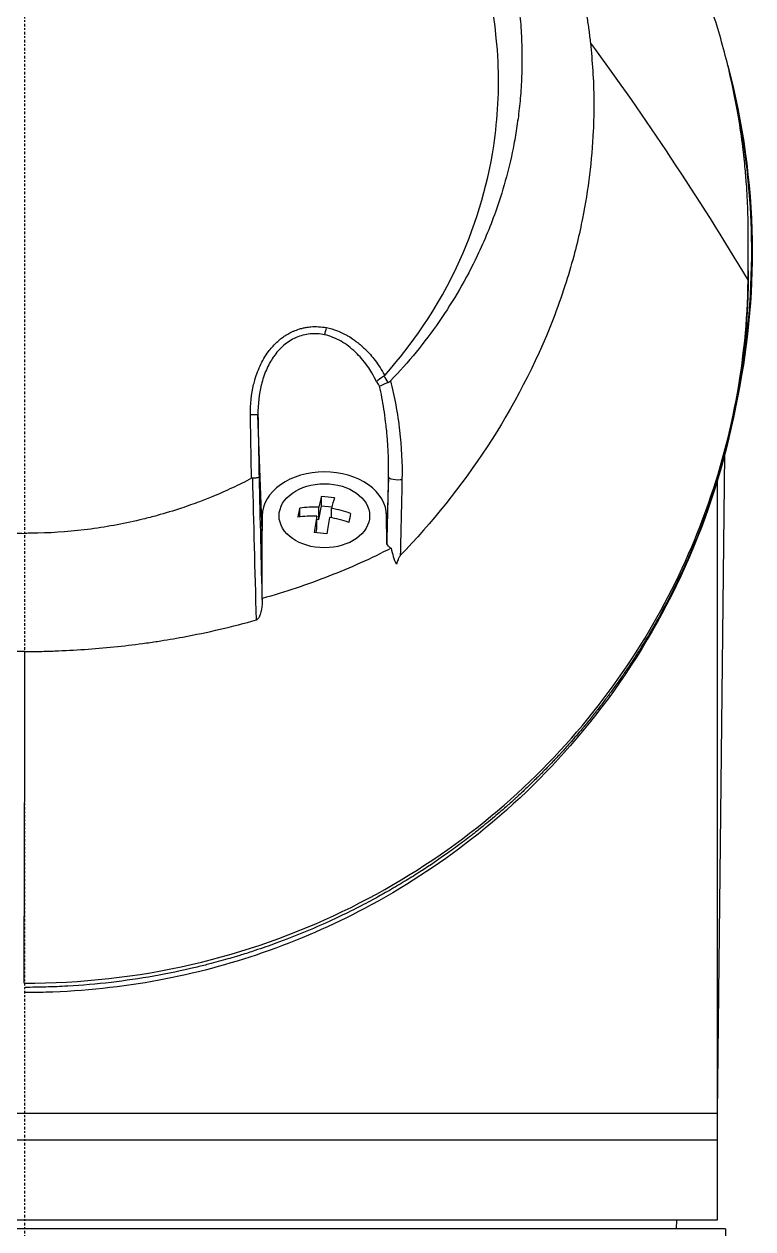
# Model space of a CAD drawing. Header units: millimetres. Extents: x 0 to 4378, y 0 to 2376.
# Drawn here: x 2214.6 to 2255.7, y 1644.2 to 1712 of the extents above; entities that cross this region are included whole.
import ezdxf

# ---------------------------------------------------------------- set-up
doc = ezdxf.new("R2010")
doc.units = ezdxf.units.MM
doc.header["$LTSCALE"] = 0.2
doc.linetypes.add('CENTER2', pattern=[1.125, 0.75, -0.125, 0.125, -0.125])
doc.layers.add('02_Center Line', color=1, linetype='CENTER2')

# ---------------------------------------------------------------- blocks, each defined once
blk = doc.blocks.new('Blk$A3R2-0W24J')
for p, q in [((32.394, 1107.929), (32.394, 1107.931)), ((33.394, 1106.544), (33.394, 1106.542)), ((33.406, 1106.525), (33.406, 1106.527)), ((40.743, 1097.674), (40.743, 1097.836)), ((40.743, 1097.627), (40.743, 1097.788)), ((39.428, 1097.442), (39.428, 1097.438)), ((39.479, 1097.356), (39.479, 1097.361)), ((40.743, 1096.851), (40.743, 1097.012)), ((40.744, 1095.839), (40.744, 1096)), ((13.377, 1081.198), (13.136, 1087.71)), ((39.006, 1048.4), (39.42, 1085.492)), ((39.421, 1085.559), (39.421, 1085.559)), ((20.489, 1084.216), (20.383, 1081.363)), ((39, 1084.006), (39, 1042.4)), ((16.561, 1081.842), (16.72, 1082.603)), ((16.72, 1082.603), (16.72, 1083.13)), ((16.72, 1082.603), (17.299, 1082.543)), ((13.377, 1082.047), (13.377, 1081.198)), ((13.378, 1077.41), (13.377, 1082.046)), ((15.485, 1081.989), (15.485, 1082.482)), ((16.455, 1081.335), (16.455, 1082.022)), ((16.561, 1081.842), (16.561, 1082.529)), ((17.278, 1081.929), (17.278, 1082.454)), ((20.391, 1080.553), (20.377, 1082.047)), ((13.378, 1077.4), (13.377, 1081.198)), ((16.405, 1081.096), (16.455, 1081.335)), ((16.455, 1081.854), (16.561, 1081.842)), ((39.006, 1048.4), (-39.006, 1048.4)), ((39, 1046.9), (-39, 1046.9)), ((39.467, 1041.9), (-39.467, 1041.9)), ((39, 1042.4), (-39, 1042.4)), ((36.713, 1041.9), (36.721, 1042.4)), ((39.467, 1041.9), (39.525, 1035.201))]:
    blk.add_line(p, q)
for centre, radius, start, end in [((0, 1096.9), 17.4, 344.52793, 344.52804), ((18.643, 1087.343), 3.55, 317.15656, 317.16206), ((-0.589, 1096.9), 25, 330.87184, 330.87239), ((0, 1096.9), 25, 328.15369, 328.15428), ((0, 1096.9), 27, 321.58681, 321.58908), ((9.557, 1078.257), 3.55, 16.06493, 16.07802), ((9.557, 1078.257), 3.55, 346.96156, 346.9757)]:
    blk.add_arc(centre, radius, start, end)
for centre, major_axis, ratio, start_param, end_param in [((39.737, 1095.029), (1, -0.019), 0.70661, 0.000005, 0.01315), ((16.893, 1092.579), (0.095, 0.491), 0.171813, 3.969206, 4.870514), ((16.592, 1087.339), (3.864, 0.902), 0.946387, 0.322326, 0.401038), ((17.687, 1087.629), (-0.955, 3.618), 0.893953, 5.025342, 5.142468), ((12.636, 1087.701), (0.5, 0.009), 0.072057, 0.018473, 1.419987), ((21.912, 1058.927), (-7.379, 286.575), 0.02823, 1.48166, 1.506597), ((16.919, 1079.316), (-4.41, 0.922), 0.699495, 4.938245, 5.185392), ((16.508, 1079.1), (-0.469, -4.481), 0.103474, 3.604702, 3.851849), ((17.079, 1080.077), (-4.19, 0.877), 0.699495, 4.772906, 4.942477), ((17.225, 1079.025), (0.469, 4.481), 0.103474, 0.463109, 0.710256), ((15.432, 1079.213), (-0.445, -4.257), 0.103474, 3.847617, 4.017188), ((16.813, 1078.809), (4.41, -0.922), 0.699495, 1.796653, 2.0438), ((16.508, 1079.1), (-0.469, -4.481), 0.103474, 4.012956, 4.260103), ((17.225, 1079.025), (0.469, 4.481), 0.103474, 0.871363, 1.11851), ((16.813, 1078.809), (4.41, -0.922), 0.699495, 1.388399, 1.635545), ((16.919, 1079.316), (-4.41, 0.922), 0.699495, 4.529991, 4.777138), ((18.301, 1078.913), (0.445, 4.257), 0.103474, 0.706024, 0.875595), ((16.654, 1078.048), (4.19, -0.877), 0.699495, 1.631313, 1.800885), ((12.891, 1077.414), (0.487, -0.01), 0.816202, 6.243385, 6.300065)]:
    blk.add_ellipse(centre, major_axis=major_axis, ratio=ratio, start_param=start_param, end_param=end_param)
blk.add_ellipse((16.875, 1082.047), major_axis=(2.55, 0), ratio=0.707107)
for points, knots in [([(3.08, 1137.088), (3.518, 1137.038), (3.954, 1136.978), (4.387, 1136.91), (4.869, 1136.833), (5.347, 1136.745), (5.823, 1136.647), (6.3, 1136.548), (6.775, 1136.438), (7.245, 1136.319), (7.717, 1136.2), (8.186, 1136.07), (8.652, 1135.931), (9.583, 1135.652), (10.502, 1135.334), (11.407, 1134.976), (12.157, 1134.679), (12.899, 1134.355), (13.63, 1134.004), (13.777, 1133.933), (13.922, 1133.862), (14.067, 1133.79), (14.94, 1133.355), (15.789, 1132.885), (16.614, 1132.381), (17.444, 1131.875), (18.249, 1131.334), (19.028, 1130.76), (19.808, 1130.185), (20.563, 1129.576), (21.29, 1128.934), (21.727, 1128.549), (22.153, 1128.152), (22.57, 1127.742), (22.846, 1127.471), (23.116, 1127.196), (23.381, 1126.917), (24.05, 1126.21), (24.684, 1125.477), (25.282, 1124.719), (25.883, 1123.957), (26.448, 1123.169), (26.976, 1122.356), (27.504, 1121.543), (27.995, 1120.706), (28.448, 1119.843), (28.599, 1119.556), (28.745, 1119.266), (28.888, 1118.973), (29.605, 1117.498), (30.197, 1115.986), (30.669, 1114.441), (30.956, 1113.502), (31.198, 1112.551), (31.394, 1111.588), (31.444, 1111.347), (31.49, 1111.105), (31.534, 1110.862), (31.545, 1110.802), (31.555, 1110.741), (31.566, 1110.68), (31.577, 1110.62), (31.587, 1110.559), (31.597, 1110.498), (31.618, 1110.377), (31.638, 1110.255), (31.657, 1110.133), (31.676, 1110.011), (31.695, 1109.889), (31.713, 1109.767), (31.731, 1109.645), (31.748, 1109.523), (31.765, 1109.4), (31.781, 1109.278), (31.797, 1109.155), (31.813, 1109.032), (31.828, 1108.909), (31.842, 1108.786), (31.855, 1108.662)], [0, 0, 0, 0, 0.0296065, 0.0296065, 0.0296065, 0.0625552, 0.0625552, 0.0625552, 0.0956223, 0.0956223, 0.0956223, 0.1287583, 0.1287583, 0.1287583, 0.1950345, 0.1950345, 0.1950345, 0.25, 0.25, 0.25, 0.2609996, 0.2609996, 0.2609996, 0.3271356, 0.3271356, 0.3271356, 0.3936018, 0.3936018, 0.3936018, 0.4600955, 0.4600955, 0.4600955, 0.5, 0.5, 0.5, 0.5264171, 0.5264171, 0.5264171, 0.593228, 0.593228, 0.593228, 0.6604161, 0.6604161, 0.6604161, 0.7276097, 0.7276097, 0.7276097, 0.75, 0.75, 0.75, 0.8628411, 0.8628411, 0.8628411, 0.9313886, 0.9313886, 0.9313886, 0.9485533, 0.9485533, 0.9485533, 0.9528443, 0.9528443, 0.9528443, 0.957135, 0.957135, 0.957135, 0.9657149, 0.9657149, 0.9657149, 0.9742923, 0.9742923, 0.9742923, 0.9828662, 0.9828662, 0.9828662, 0.9914358, 0.9914358, 0.9914358, 0.999992, 0.999992, 0.999992, 0.999992]), ([(40.743, 1097.788), (40.743, 1097.834), (40.743, 1097.88), (40.743, 1097.973), (40.743, 1098.017), (40.742, 1098.155), (40.742, 1098.247), (40.739, 1098.522), (40.735, 1098.704), (40.728, 1099.01), (40.724, 1099.132), (40.703, 1099.742), (40.678, 1100.23), (40.62, 1101.044), (40.593, 1101.369), (40.52, 1102.127), (40.472, 1102.56), (40.342, 1103.569), (40.255, 1104.145), (40.022, 1105.486), (39.867, 1106.25), (39.45, 1108.027), (39.171, 1109.038), (38.668, 1110.615), (38.472, 1111.187), (38.021, 1112.407), (37.763, 1113.053), (37.338, 1114.039), (37.186, 1114.381), (36.667, 1115.5), (36.278, 1116.272), (35.385, 1117.911), (34.873, 1118.774), (33.693, 1120.599), (33.014, 1121.557), (31.895, 1122.994), (31.491, 1123.489), (30.285, 1124.895), (29.444, 1125.791), (27.712, 1127.472), (26.828, 1128.26), (25.078, 1129.683), (24.224, 1130.323), (22.554, 1131.476), (21.746, 1131.992), (19.446, 1133.349), (17.898, 1134.139), (15.444, 1135.193), (14.601, 1135.523), (13.738, 1135.827)], [-7.729592, -7.729592, -7.729592, -7.729592, -7.71044, -7.71044, -7.69072, -7.69072, -7.65201, -7.65201, -7.574312, -7.574312, -7.522506, -7.522506, -7.315221, -7.315221, -7.177151, -7.177151, -6.993063, -6.993063, -6.7477, -6.7477, -6.420577, -6.420577, -5.984557, -5.984557, -5.735856, -5.735856, -5.451942, -5.451942, -5.300422, -5.300422, -4.9539, -4.9539, -4.557704, -4.557704, -4.105179, -4.105179, -3.863816, -3.863816, -3.40942, -3.40942, -2.98401, -2.98401, -2.611687, -2.611687, -2.28576, -2.28576, -1.715015, -1.715015, -1.425788, -1.425788, -1.425788, -1.425788]), ([(3.081, 1134.311), (4.139, 1134.198), (5.186, 1134.028), (7.258, 1133.574), (8.279, 1133.29), (9.946, 1132.729), (10.606, 1132.479), (11.625, 1132.051), (11.992, 1131.887), (15.265, 1130.348), (17.909, 1128.507), (20.305, 1126.136), (20.447, 1125.992), (20.885, 1125.539), (21.189, 1125.21), (21.765, 1124.554), (22.044, 1124.22), (22.578, 1123.548), (22.839, 1123.203), (23.346, 1122.499), (23.591, 1122.141), (24.305, 1121.038), (24.746, 1120.277), (25.545, 1118.722), (25.905, 1117.928), (26.376, 1116.73), (26.52, 1116.337), (27.215, 1114.282), (27.608, 1112.573), (27.87, 1110.399), (27.911, 1109.969), (27.971, 1109.105), (27.991, 1108.67), (28.006, 1107.802), (28.002, 1107.37), (27.975, 1106.526), (27.951, 1106.111), (27.902, 1105.503), (27.884, 1105.307), (27.824, 1104.734), (27.775, 1104.352), (27.668, 1103.634), (27.611, 1103.296), (27.311, 1101.731), (26.985, 1100.514), (26.254, 1098.423), (25.892, 1097.545), (24.871, 1095.402), (24.152, 1094.161), (22.926, 1092.392), (22.494, 1091.819), (21.583, 1090.707), (21.103, 1090.166), (20.601, 1089.647)], [0.000005, 0.000005, 0.000005, 0.000005, 0.319511, 0.319511, 0.639479, 0.639479, 0.852403, 0.852403, 0.973891, 0.973891, 1.947625, 1.947625, 2.010365, 2.010365, 2.139691, 2.139691, 2.265575, 2.265575, 2.393345, 2.393345, 2.521559, 2.521559, 2.781941, 2.781941, 3.041001, 3.041001, 3.166048, 3.166048, 3.692233, 3.692233, 3.821507, 3.821507, 3.951206, 3.951206, 4.07808, 4.07808, 4.201324, 4.201324, 4.258471, 4.258471, 4.368502, 4.368502, 4.468635, 4.468635, 4.831764, 4.831764, 5.102761, 5.102761, 5.508805, 5.508805, 5.711646, 5.711646, 5.914059, 5.914059, 5.914059, 5.914059]), ([(0.023, 1131.903), (-1.115, 1131.903), (-2.262, 1131.816), (-4.52, 1131.515), (-5.674, 1131.289), (-8.113, 1130.653), (-9.391, 1130.222), (-13.438, 1128.525), (-16.02, 1126.905), (-20.755, 1122.676), (-22.778, 1120.016), (-25.5, 1114.41), (-26.454, 1111.239), (-26.692, 1106.046), (-26.612, 1104.457), (-26.017, 1100.517), (-25.31, 1098.209), (-22.906, 1093.136), (-21.296, 1091.139), (-20.233, 1089.948)], [-3.557548, -3.557548, -3.557548, -3.557548, -3.349945, -3.349945, -3.131371, -3.131371, -2.88131, -2.88131, -2.314192, -2.314192, -1.681115, -1.681115, -1.111984, -1.111984, -0.864569, -0.864569, -0.492008, -0.492008, -0.000015, -0.000015, -0.000015, -0.000015]), ([(20.273, 1089.951), (21.335, 1091.142), (22.942, 1093.137), (25.344, 1098.204), (26.051, 1100.51), (26.647, 1104.446), (26.727, 1106.033), (26.492, 1111.224), (25.541, 1114.395), (22.82, 1120.005), (20.799, 1122.666), (16.066, 1126.896), (13.485, 1128.518), (9.438, 1130.217), (8.16, 1130.649), (5.722, 1131.286), (4.568, 1131.513), (2.309, 1131.815), (1.161, 1131.903), (0.023, 1131.903)], [-5.847616, -5.847616, -5.847616, -5.847616, -5.038817, -5.038817, -4.426364, -4.426364, -4.019655, -4.019655, -3.083823, -3.083823, -2.043533, -2.043533, -1.111663, -1.111663, -0.700523, -0.700523, -0.341482, -0.341482, 0, 0, 0, 0]), ([(31.855, 1108.662), (31.961, 1107.633), (32.04, 1106.612), (32.05, 1105.263), (32.05, 1105.108), (32.046, 1104.539), (32.035, 1104.125), (31.94, 1102.06), (31.737, 1100.417), (31.368, 1098.566), (31.322, 1098.35), (31.165, 1097.639), (31.046, 1097.149), (30.764, 1096.101), (30.601, 1095.549), (30.219, 1094.367), (29.997, 1093.743), (27.784, 1088.025), (24.695, 1083.496), (21.15, 1079.808)], [0.000234, 0.000234, 0.000234, 0.000234, 0.319634, 0.319634, 0.361124, 0.361124, 0.471797, 0.471797, 0.914416, 0.914416, 0.9732, 0.9732, 1.107816, 1.107816, 1.261595, 1.261595, 1.436675, 1.436675, 2.883412, 2.883412, 2.883412, 2.883412]), ([(39.594, 1107.403), (40.448, 1104.185), (40.908, 1100.845), (41.007, 1094.427), (40.701, 1091.286), (40.039, 1088.234)], [4.325865, 4.325865, 4.325865, 4.325865, 5.319807, 5.319807, 6.251554, 6.251554, 6.251554, 6.251554]), ([(40.197, 1089.122), (40.744, 1091.945), (40.989, 1094.814), (40.932, 1097.711), (40.887, 1100.001), (40.651, 1102.269), (40.226, 1104.515), (40.119, 1105.078), (40.001, 1105.639), (39.87, 1106.197)], [-0.5768207, -0.5768207, -0.5768207, -0.5768207, -0.4959406, -0.4959406, -0.4959406, -0.4320026, -0.4320026, -0.4320026, -0.4159732, -0.4159732, -0.4159732, -0.4159732]), ([(40.743, 1097.354), (40.743, 1097.41), (40.743, 1097.465), (40.743, 1097.521), (40.743, 1097.596), (40.743, 1097.67), (40.743, 1097.745), (40.743, 1097.759), (40.743, 1097.774), (40.743, 1097.788)], [0, 0, 0, 0, 0.3844855, 0.3844855, 0.3844855, 0.8996816, 0.8996816, 0.8996816, 1, 1, 1, 1]), ([(40.739, 1095.285), (40.744, 1095.642), (40.744, 1096.062), (40.743, 1096.718), (40.743, 1096.917), (40.743, 1097.354)], [-0.3053506, -0.3053506, -0.3053506, -0.3053506, -0.1855765, -0.1855765, 0, 0, 0, 0]), ([(40.743, 1096.417), (40.743, 1096.529), (40.743, 1096.64), (40.743, 1096.785), (40.743, 1096.818), (40.743, 1096.851)], [0.4053589, 0.4053589, 0.4053589, 0.4053589, 0.6621397, 0.6621397, 0.7379238, 0.7379238, 0.7379238, 0.7379238]), ([(40.744, 1095.839), (40.744, 1095.711), (40.743, 1095.582), (40.742, 1095.454), (40.742, 1095.31), (40.74, 1095.165), (40.737, 1095.02)], [0.0576016, 0.0576016, 0.0576016, 0.0576016, 0.5016036, 0.5016036, 0.5016036, 1, 1, 1, 1]), ([(-0.035, 1055.73), (3.173, 1055.733), (6.339, 1056.083), (12.422, 1057.487), (15.259, 1058.504), (20.512, 1061.025), (22.92, 1062.531), (27.193, 1065.812), (29.103, 1067.613), (34.143, 1073.356), (36.583, 1077.579), (39.837, 1086.269), (40.669, 1090.77), (40.739, 1095.285)], [0, 0, 0, 0, 0.125, 0.125, 0.25, 0.25, 0.375, 0.375, 0.5, 0.5, 0.75, 0.75, 1, 1, 1, 1]), ([(40.737, 1095.02), (40.726, 1094.44), (40.703, 1093.86), (40.667, 1093.281), (40.595, 1092.123), (40.473, 1090.966), (40.3, 1089.813), (40.126, 1088.66), (39.902, 1087.511), (39.625, 1086.367), (39.349, 1085.225), (39.021, 1084.088), (38.639, 1082.959), (38.522, 1082.611), (38.399, 1082.264), (38.271, 1081.918), (37.985, 1081.142), (37.673, 1080.371), (37.335, 1079.605), (36.846, 1078.499), (36.303, 1077.405), (35.702, 1076.324), (35.572, 1076.089), (35.439, 1075.856), (35.303, 1075.623), (35.282, 1075.588), (35.262, 1075.552), (35.241, 1075.517), (35.084, 1075.249), (34.923, 1074.982), (34.759, 1074.717), (34.631, 1074.509), (34.5, 1074.303), (34.368, 1074.097), (34.206, 1073.844), (34.04, 1073.593), (33.87, 1073.342), (33.827, 1073.277), (33.775, 1073.201), (33.73, 1073.136), (33.689, 1073.075), (33.654, 1073.025), (33.637, 1073.001), (33.602, 1072.95), (33.549, 1072.873), (33.476, 1072.77), (33.403, 1072.666), (33.31, 1072.535), (33.197, 1072.378), (33.192, 1072.371), (33.187, 1072.364), (33.182, 1072.357), (33.129, 1072.285), (33.072, 1072.207), (33.011, 1072.124), (32.944, 1072.032), (32.86, 1071.918), (32.808, 1071.849), (32.741, 1071.759), (32.675, 1071.671), (32.61, 1071.587), (32.475, 1071.408), (32.347, 1071.242), (32.225, 1071.086), (32.18, 1071.029), (32.136, 1070.973), (32.093, 1070.918), (32.065, 1070.882), (32.048, 1070.862), (32.018, 1070.824), (32.003, 1070.804), (31.983, 1070.78), (31.956, 1070.745), (31.797, 1070.547), (31.647, 1070.362), (31.506, 1070.191), (31.472, 1070.15), (31.438, 1070.11), (31.405, 1070.07), (31.165, 1069.781), (30.952, 1069.534), (30.772, 1069.329), (30.567, 1069.095), (30.403, 1068.914), (30.286, 1068.786), (30.227, 1068.721), (30.179, 1068.67), (30.144, 1068.631), (30.138, 1068.625), (30.125, 1068.611), (30.108, 1068.592), (30.064, 1068.545), (29.993, 1068.469), (29.944, 1068.416), (29.875, 1068.342), (29.808, 1068.272), (29.744, 1068.205), (29.628, 1068.082), (29.52, 1067.97), (29.422, 1067.87), (29.305, 1067.749), (29.202, 1067.644), (29.113, 1067.555), (29.072, 1067.513), (29.034, 1067.475), (28.999, 1067.44), (28.982, 1067.423), (28.974, 1067.415), (28.967, 1067.408), (28.959, 1067.401), (28.952, 1067.394), (28.935, 1067.377), (28.889, 1067.331), (28.815, 1067.258), (28.714, 1067.158), (28.668, 1067.113), (28.617, 1067.063), (28.559, 1067.007), (28.375, 1066.828), (28.19, 1066.653), (28.062, 1066.533), (27.934, 1066.413), (27.841, 1066.327), (27.784, 1066.274), (27.77, 1066.261), (27.702, 1066.199), (27.659, 1066.16), (27.616, 1066.12), (27.574, 1066.082), (27.532, 1066.044), (27.448, 1065.967), (27.365, 1065.893), (27.284, 1065.821), (27.266, 1065.804), (27.247, 1065.788), (27.228, 1065.771), (27.086, 1065.645), (26.95, 1065.526), (26.819, 1065.412), (26.69, 1065.301), (26.567, 1065.197), (26.45, 1065.097), (26.144, 1064.839), (25.874, 1064.62), (25.646, 1064.438), (25.556, 1064.366), (25.472, 1064.299), (25.394, 1064.238), (25.351, 1064.204), (25.309, 1064.171), (25.27, 1064.141), (25.231, 1064.11), (25.221, 1064.102), (25.155, 1064.051), (25.023, 1063.949), (24.891, 1063.848), (24.757, 1063.747), (24.49, 1063.546), (24.22, 1063.347), (23.946, 1063.15), (23.397, 1062.757), (22.833, 1062.373), (22.254, 1062.001), (22.234, 1061.987), (22.213, 1061.974), (22.192, 1061.961), (21.923, 1061.788), (21.65, 1061.618), (21.375, 1061.451), (21.227, 1061.361), (21.077, 1061.271), (20.927, 1061.183), (20.852, 1061.138), (20.754, 1061.081), (20.718, 1061.06), (20.682, 1061.039), (20.645, 1061.017), (20.607, 1060.995), (20.517, 1060.944), (20.422, 1060.889), (20.32, 1060.831), (20.073, 1060.691), (19.788, 1060.533), (19.463, 1060.359), (19.135, 1060.183), (18.766, 1059.991), (18.354, 1059.786), (17.614, 1059.418), (16.734, 1059.007), (15.695, 1058.58), (15.214, 1058.383), (14.7, 1058.182), (14.15, 1057.981), (13.772, 1057.844), (13.377, 1057.706), (12.964, 1057.57), (12.71, 1057.486), (12.45, 1057.403), (12.183, 1057.321), (12.098, 1057.294), (12.01, 1057.268), (11.924, 1057.242), (11.742, 1057.187), (11.569, 1057.137), (11.447, 1057.101), (11.085, 1056.997), (10.721, 1056.898), (10.355, 1056.803), (10.113, 1056.741), (9.87, 1056.681), (9.626, 1056.622), (8.85, 1056.437), (8.062, 1056.273), (7.267, 1056.132), (6.472, 1055.991), (5.669, 1055.873), (4.86, 1055.778), (4.052, 1055.684), (3.237, 1055.613), (2.421, 1055.566), (2.012, 1055.543), (1.604, 1055.526), (1.194, 1055.515), (0.797, 1055.504), (0.399, 1055.499), (0, 1055.499)], [0, 0, 0, 0, 0.032845, 0.032845, 0.032845, 0.098514, 0.098514, 0.098514, 0.164155, 0.164155, 0.164155, 0.229765, 0.229765, 0.229765, 0.25, 0.25, 0.25, 0.295338, 0.295338, 0.295338, 0.360817, 0.360817, 0.360817, 0.375, 0.375, 0.375, 0.377162, 0.377162, 0.377162, 0.393509, 0.393509, 0.393509, 0.40625, 0.40625, 0.40625, 0.421875, 0.421875, 0.421875, 0.42593, 0.42593, 0.42593, 0.429688, 0.429688, 0.429688, 0.4375, 0.4375, 0.4375, 0.445313, 0.445313, 0.445313, 0.445664, 0.445664, 0.445664, 0.449219, 0.449219, 0.449219, 0.453125, 0.453125, 0.453125, 0.458169, 0.458169, 0.458169, 0.46875, 0.46875, 0.46875, 0.472656, 0.472656, 0.472656, 0.475217, 0.475217, 0.475217, 0.476563, 0.476563, 0.476563, 0.484375, 0.484375, 0.484375, 0.486257, 0.486257, 0.486257, 0.5, 0.5, 0.5, 0.515625, 0.515625, 0.515625, 0.523438, 0.523438, 0.523438, 0.52457, 0.52457, 0.52457, 0.527344, 0.527344, 0.527344, 0.53125, 0.53125, 0.53125, 0.538372, 0.538372, 0.538372, 0.546875, 0.546875, 0.546875, 0.550781, 0.550781, 0.550781, 0.552734, 0.552734, 0.552734, 0.554688, 0.554688, 0.554688, 0.560068, 0.560068, 0.560068, 0.5625, 0.5625, 0.5625, 0.570313, 0.570313, 0.570313, 0.578125, 0.578125, 0.578125, 0.580078, 0.580078, 0.580078, 0.582031, 0.582031, 0.582031, 0.585938, 0.585938, 0.585938, 0.586848, 0.586848, 0.586848, 0.59375, 0.59375, 0.59375, 0.600497, 0.600497, 0.600497, 0.618038, 0.618038, 0.618038, 0.625, 0.625, 0.625, 0.628906, 0.628906, 0.628906, 0.632813, 0.632813, 0.632813, 0.640625, 0.640625, 0.640625, 0.65625, 0.65625, 0.65625, 0.6875, 0.6875, 0.6875, 0.688623, 0.688623, 0.688623, 0.703125, 0.703125, 0.703125, 0.710938, 0.710938, 0.710938, 0.714844, 0.714844, 0.714844, 0.71875, 0.71875, 0.71875, 0.727865, 0.727865, 0.727865, 0.75, 0.75, 0.75, 0.772382, 0.772382, 0.772382, 0.8125, 0.8125, 0.8125, 0.831023, 0.831023, 0.831023, 0.84375, 0.84375, 0.84375, 0.851563, 0.851563, 0.851563, 0.854072, 0.854072, 0.854072, 0.859375, 0.859375, 0.859375, 0.875, 0.875, 0.875, 0.885308, 0.885308, 0.885308, 0.918094, 0.918094, 0.918094, 0.950853, 0.950853, 0.950853, 0.983613, 0.983613, 0.983613, 1, 1, 1, 1.015883, 1.015883, 1.015883, 1.015883]), ([(40.737, 1095.01), (40.624, 1088.919), (39.129, 1082.736), (34.777, 1074.405), (33.076, 1071.857), (29.325, 1067.451), (27.342, 1065.537), (23.295, 1062.388), (21.298, 1061.081), (17.335, 1058.984), (15.403, 1058.136), (11.52, 1056.796), (9.567, 1056.274), (5.487, 1055.511), (3.334, 1055.28), (1.184, 1055.222), (0.789, 1055.211), (0.394, 1055.206), (0, 1055.207)], [0, 0, 0, 0, 2.55151, 2.55151, 3.723768, 3.723768, 4.711279, 4.711279, 5.514887, 5.514887, 6.188047, 6.188047, 6.807182, 6.807182, 7.452631, 7.452631, 7.452631, 7.571095, 7.571095, 7.571095, 7.571095]), ([(12.711, 1087.737), (12.701, 1088.311), (12.766, 1088.911), (12.892, 1089.434), (12.905, 1089.489), (12.919, 1089.543), (12.933, 1089.596), (13.016, 1089.903), (13.121, 1090.197), (13.252, 1090.481), (13.317, 1090.623), (13.389, 1090.763), (13.47, 1090.902), (13.551, 1091.04), (13.633, 1091.164), (13.725, 1091.289), (13.788, 1091.375), (13.856, 1091.46), (13.934, 1091.548), (14.072, 1091.706), (14.2, 1091.832), (14.365, 1091.967), (14.426, 1092.017), (14.493, 1092.068), (14.568, 1092.12), (14.627, 1092.161), (14.686, 1092.201), (14.747, 1092.237), (14.83, 1092.288), (14.915, 1092.335), (15.002, 1092.378), (15.057, 1092.405), (15.108, 1092.428), (15.159, 1092.449), (15.249, 1092.488), (15.342, 1092.524), (15.473, 1092.564), (15.514, 1092.576), (15.556, 1092.588), (15.598, 1092.599), (15.66, 1092.615), (15.723, 1092.629), (15.786, 1092.642), (15.879, 1092.66), (15.946, 1092.67), (16.059, 1092.682), (16.074, 1092.684), (16.091, 1092.685), (16.109, 1092.687), (16.398, 1092.712), (16.693, 1092.697), (16.991, 1092.64)], [0, 0, 0, 0, 0.25, 0.25, 0.25, 0.275957, 0.275957, 0.275957, 0.425518, 0.425518, 0.425518, 0.5, 0.5, 0.5, 0.573987, 0.573987, 0.573987, 0.625, 0.625, 0.625, 0.716202, 0.716202, 0.716202, 0.75, 0.75, 0.75, 0.776323, 0.776323, 0.776323, 0.8125, 0.8125, 0.8125, 0.835296, 0.835296, 0.835296, 0.875, 0.875, 0.875, 0.887583, 0.887583, 0.887583, 0.90625, 0.90625, 0.90625, 0.933682, 0.933682, 0.933682, 0.9375, 0.9375, 0.9375, 1, 1, 1, 1]), ([(16.891, 1092.235), (16.62, 1092.294), (16.343, 1092.311), (16.072, 1092.285), (15.935, 1092.272), (15.798, 1092.247), (15.667, 1092.213), (15.531, 1092.177), (15.402, 1092.132), (15.28, 1092.078), (15.271, 1092.074), (15.261, 1092.07), (15.251, 1092.065), (15.137, 1092.014), (15.026, 1091.954), (14.917, 1091.885), (14.802, 1091.812), (14.69, 1091.729), (14.582, 1091.637), (14.579, 1091.635), (14.576, 1091.632), (14.573, 1091.629), (14.467, 1091.538), (14.365, 1091.437), (14.267, 1091.327), (14.183, 1091.232), (14.09, 1091.112), (14.022, 1091.014), (14.011, 1090.999), (14.001, 1090.984), (13.992, 1090.97), (13.852, 1090.764), (13.723, 1090.531), (13.609, 1090.27), (13.552, 1090.14), (13.499, 1090.003), (13.451, 1089.859), (13.407, 1089.728), (13.359, 1089.563), (13.328, 1089.442), (13.325, 1089.43), (13.322, 1089.419), (13.32, 1089.408), (13.199, 1088.918), (13.124, 1088.349), (13.136, 1087.71)], [0, 0, 0, 0, 0.120423, 0.120423, 0.120423, 0.181565, 0.181565, 0.181565, 0.244909, 0.244909, 0.244909, 0.25, 0.25, 0.25, 0.309866, 0.309866, 0.309866, 0.373192, 0.373192, 0.373192, 0.375, 0.375, 0.375, 0.4375, 0.4375, 0.4375, 0.491586, 0.491586, 0.491586, 0.5, 0.5, 0.5, 0.625, 0.625, 0.625, 0.6875, 0.6875, 0.6875, 0.744354, 0.744354, 0.744354, 0.75, 0.75, 0.75, 1, 1, 1, 1]), ([(19.816, 1089.597), (19.73, 1089.775), (19.641, 1089.937), (19.552, 1090.086), (19.467, 1090.229), (19.4, 1090.333), (19.3, 1090.474), (19.297, 1090.479), (19.293, 1090.484), (19.289, 1090.489), (19.184, 1090.638), (19.074, 1090.777), (18.962, 1090.906), (18.852, 1091.032), (18.762, 1091.128), (18.628, 1091.256), (18.625, 1091.258), (18.622, 1091.261), (18.619, 1091.264), (18.494, 1091.383), (18.365, 1091.491), (18.237, 1091.589), (18.098, 1091.694), (17.957, 1091.787), (17.816, 1091.869), (17.509, 1092.046), (17.194, 1092.168), (16.891, 1092.235)], [0, 0, 0, 0, 0.125, 0.125, 0.125, 0.245689, 0.245689, 0.245689, 0.25, 0.25, 0.25, 0.375, 0.375, 0.375, 0.497293, 0.497293, 0.497293, 0.5, 0.5, 0.5, 0.612632, 0.612632, 0.612632, 0.73467, 0.73467, 0.73467, 1, 1, 1, 1]), ([(16.991, 1092.64), (17.196, 1092.601), (17.402, 1092.541), (17.609, 1092.461), (17.747, 1092.408), (17.907, 1092.335), (18.045, 1092.262), (18.112, 1092.226), (18.174, 1092.19), (18.228, 1092.159), (18.327, 1092.1), (18.425, 1092.036), (18.523, 1091.968), (18.586, 1091.924), (18.649, 1091.877), (18.712, 1091.829), (18.791, 1091.767), (18.87, 1091.702), (18.948, 1091.634), (18.954, 1091.629), (18.961, 1091.623), (18.967, 1091.617), (19.042, 1091.551), (19.133, 1091.465), (19.18, 1091.419), (19.374, 1091.229), (19.558, 1091.02), (19.733, 1090.79), (19.926, 1090.536), (20.108, 1090.255), (20.273, 1089.951)], [0, 0, 0, 0, 0.125, 0.125, 0.125, 0.2090035, 0.2090035, 0.2090035, 0.25, 0.25, 0.25, 0.3256794, 0.3256794, 0.3256794, 0.375, 0.375, 0.375, 0.4375, 0.4375, 0.4375, 0.442409, 0.442409, 0.442409, 0.5, 0.5, 0.5, 0.7377626, 0.7377626, 0.7377626, 0.9999993, 0.9999993, 0.9999993, 0.9999993]), ([(19.987, 1089.353), (20.062, 1089.383), (20.267, 1089.467), (20.441, 1089.543), (20.451, 1089.547), (20.46, 1089.551), (20.47, 1089.556)], [0, 0, 0, 0, 0.9461679, 0.9461679, 0.9461679, 0.9999981, 0.9999981, 0.9999981, 0.9999981]), ([(20.489, 1084.217), (20.49, 1084.262), (20.491, 1084.308), (20.492, 1084.355), (20.493, 1084.411), (20.494, 1084.469), (20.494, 1084.527), (20.495, 1084.639), (20.495, 1084.754), (20.494, 1084.873), (20.493, 1085.036), (20.489, 1085.206), (20.483, 1085.379), (20.481, 1085.44), (20.479, 1085.501), (20.476, 1085.562), (20.469, 1085.717), (20.461, 1085.876), (20.45, 1086.039), (20.443, 1086.153), (20.434, 1086.269), (20.424, 1086.388), (20.415, 1086.506), (20.401, 1086.656), (20.392, 1086.749), (20.386, 1086.807), (20.38, 1086.866), (20.374, 1086.927), (20.36, 1087.063), (20.344, 1087.206), (20.325, 1087.356), (20.298, 1087.574), (20.261, 1087.836), (20.227, 1088.054), (20.16, 1088.491), (20.079, 1088.924), (19.987, 1089.353)], [0, 0, 0, 0, 0.0329302, 0.0329302, 0.0329302, 0.0722622, 0.0722622, 0.0722622, 0.1471362, 0.1471362, 0.1471362, 0.25, 0.25, 0.25, 0.2856215, 0.2856215, 0.2856215, 0.375, 0.375, 0.375, 0.4375, 0.4375, 0.4375, 0.5, 0.5, 0.5, 0.5387047, 0.5387047, 0.5387047, 0.625, 0.625, 0.625, 0.75, 0.75, 0.75, 1, 1, 1, 1]), ([(20.273, 1089.951), (20.266, 1089.944), (20.259, 1089.937), (20.244, 1089.925), (20.237, 1089.919), (20.228, 1089.914)], [0.000001326, 0.000001326, 0.000001326, 0.000001326, 0.003011242, 0.003011242, 0.005941777, 0.005941777, 0.005941777, 0.005941777]), ([(20.47, 1089.556), (20.495, 1089.566), (20.519, 1089.58), (20.563, 1089.611), (20.583, 1089.628), (20.601, 1089.647)], [-0.01640349, -0.01640349, -0.01640349, -0.01640349, -0.00821386, -0.00821386, -0.00002089, -0.00002089, -0.00002089, -0.00002089]), ([(20.601, 1089.647), (20.71, 1089.217), (20.809, 1088.77), (20.981, 1087.836), (21.06, 1087.299), (21.219, 1085.923), (21.268, 1085.007), (21.245, 1084.075)], [0.0000177, 0.0000177, 0.0000177, 0.0000177, 0.25, 0.25, 0.5, 0.5, 1, 1, 1, 1]), ([(-12.73, 1084.153), (-12.016, 1083.774), (-11.284, 1083.432), (-10.282, 1083.021), (-10.027, 1082.921), (-9.44, 1082.701), (-9.1, 1082.581), (-8.297, 1082.316), (-7.835, 1082.176), (-7.106, 1081.976), (-6.835, 1081.906), (-5.606, 1081.608), (-4.636, 1081.427), (-3.167, 1081.234), (-2.674, 1081.183), (-1.936, 1081.125), (-1.688, 1081.109), (-1.315, 1081.09), (-1.191, 1081.084), (-0.948, 1081.075), (-0.82, 1081.071), (-0.455, 1081.062), (-0.215, 1081.059), (0.025, 1081.059)], [0.000005, 0.000005, 0.000005, 0.000005, 0.245288, 0.245288, 0.32758, 0.32758, 0.439471, 0.439471, 0.588452, 0.588452, 0.672216, 0.672216, 0.969709, 0.969709, 1.119078, 1.119078, 1.193047, 1.193047, 1.22978, 1.22978, 1.265, 1.265, 1.331927, 1.331927, 1.331927, 1.331927]), ([(12.771, 1084.156), (12.418, 1083.968), (12.059, 1083.789), (11.333, 1083.449), (10.965, 1083.287), (10.344, 1083.031), (10.091, 1082.932), (9.509, 1082.713), (9.173, 1082.594), (8.376, 1082.329), (7.918, 1082.19), (7.195, 1081.99), (6.927, 1081.92), (5.695, 1081.618), (4.715, 1081.434), (2.737, 1081.172), (1.738, 1081.093), (0.621, 1081.065), (0.382, 1081.06), (0.143, 1081.059), (0.025, 1081.059)], [-1.260139, -1.260139, -1.260139, -1.260139, -1.13977, -1.13977, -1.019298, -1.019298, -0.938268, -0.938268, -0.827897, -0.827897, -0.68116, -0.68116, -0.598483, -0.598483, -0.299873, -0.299873, 0, 0, 0.035566, 0.071132, 0.071132, 0.071132, 0.071132]), ([(12.837, 1084.175), (12.826, 1084.173), (12.815, 1084.172), (12.793, 1084.166), (12.782, 1084.161), (12.771, 1084.156)], [-0.007110306, -0.007110306, -0.007110306, -0.007110306, -0.003649932, -0.003649932, -0.000004156, -0.000004156, -0.000004156, -0.000004156]), ([(12.837, 1084.175), (12.915, 1084.179), (13.018, 1084.188), (13.075, 1084.195), (13.082, 1084.196), (13.089, 1084.197), (13.095, 1084.198), (13.121, 1084.202), (13.134, 1084.203), (13.168, 1084.213), (13.202, 1084.224), (13.197, 1084.229), (13.197, 1084.23)], [0.0000145, 0.0000145, 0.0000145, 0.0000145, 0.4407612, 0.4407612, 0.4407612, 0.5, 0.5, 0.5, 0.75, 0.75, 0.75, 1, 1, 1, 1]), ([(20.377, 1082.047), (20.377, 1082.7), (20.001, 1083.339), (18.701, 1084.257), (17.796, 1084.522), (15.958, 1084.522), (15.053, 1084.257), (13.754, 1083.338), (13.377, 1082.7), (13.377, 1082.046)], [0, 0, 0, 0, 0.25, 0.25, 0.5, 0.5, 0.75, 0.75, 1, 1, 1, 1]), ([(20.407, 1080.456), (20.418, 1080.954), (20.429, 1081.453), (20.44, 1081.954), (20.457, 1082.706), (20.473, 1083.46), (20.489, 1084.217)], [0.167408, 0.167408, 0.167408, 0.167408, 0.5, 0.5, 0.5, 0.9999592, 0.9999592, 0.9999592, 0.9999592]), ([(21.245, 1084.075), (21.121, 1084.055), (20.914, 1084.051), (20.578, 1084.114), (20.492, 1084.174), (20.489, 1084.217)], [0, 0, 0, 0, 0.5, 0.5, 1, 1, 1, 1]), ([(20.632, 1080.224), (20.599, 1080.239), (20.569, 1080.257), (20.542, 1080.277), (20.445, 1080.35), (20.392, 1080.451), (20.391, 1080.553)], [0, 0, 0, 0, 0.215099, 0.215099, 0.215099, 1, 1, 1, 1]), ([(20.632, 1080.224), (19.512, 1079.646), (18.345, 1079.12), (15.916, 1078.171), (14.664, 1077.753), (13.377, 1077.388)], [0.0000049, 0.0000049, 0.0000049, 0.0000049, 0.4157156, 0.4157156, 0.8306466, 0.8306466, 0.8306466, 0.8306466]), ([(20.632, 1080.224), (20.667, 1080.066), (20.708, 1079.905), (20.799, 1079.613), (20.859, 1079.447), (20.929, 1079.323)], [-0.1237169, -0.1237169, -0.1237169, -0.1237169, -0.0602309, -0.0602309, -0.0001168, -0.0001168, -0.0001168, -0.0001168]), ([(21.15, 1079.808), (21.128, 1079.782), (21.106, 1079.746), (21.065, 1079.669), (21.042, 1079.618), (20.99, 1079.49), (20.96, 1079.402), (20.929, 1079.323)], [-0.053772, -0.053772, -0.053772, -0.053772, -0.04302429, -0.04302429, -0.02732571, -0.02732571, -0.00036275, -0.00036275, -0.00036275, -0.00036275]), ([(13.377, 1077.388), (13.374, 1077.186), (13.36, 1076.967), (13.311, 1076.678), (13.291, 1076.584), (13.243, 1076.431), (13.214, 1076.357), (13.158, 1076.27), (13.137, 1076.243), (13.104, 1076.214), (13.094, 1076.208), (13.078, 1076.198), (13.072, 1076.195), (13.061, 1076.19), (13.057, 1076.189), (13.053, 1076.187)], [-0.1365657, -0.1365657, -0.1365657, -0.1365657, -0.0682763, -0.0682763, -0.0392084, -0.0392084, -0.0171749, -0.0171749, -0.0074554, -0.0074554, -0.0039731, -0.0039731, -0.0018516, -0.0018516, -0.0004271, -0.0004271, -0.0004271, -0.0004271]), ([(0.016, 1074.403), (-1.202, 1074.402), (-2.405, 1074.449), (-4.005, 1074.569), (-4.427, 1074.606), (-5.438, 1074.708), (-6.028, 1074.779), (-7.199, 1074.94), (-7.781, 1075.031), (-9.172, 1075.274), (-9.982, 1075.437), (-11.164, 1075.707), (-11.543, 1075.799), (-12.283, 1075.988), (-12.646, 1076.086), (-13.007, 1076.188)], [0, 0, 0, 0, 0.36531, 0.36531, 0.496252, 0.496252, 0.680576, 0.680576, 0.864613, 0.864613, 1.12402, 1.12402, 1.248089, 1.248089, 1.369227, 1.369227, 1.369227, 1.369227]), ([(0.016, 1074.403), (0.098, 1074.403), (0.158, 1074.403), (0.297, 1074.405), (0.367, 1074.405), (0.578, 1074.408), (0.719, 1074.411), (1.142, 1074.419), (1.42, 1074.427), (2.258, 1074.458), (2.816, 1074.487), (4.47, 1074.6), (5.568, 1074.71), (6.927, 1074.897), (7.206, 1074.937), (7.955, 1075.053), (8.431, 1075.133), (9.613, 1075.352), (10.313, 1075.498), (11.696, 1075.82), (12.378, 1075.997), (13.049, 1076.186)], [-1.313678, -1.313678, -1.313678, -1.313678, -1.294129, -1.294129, -1.273962, -1.273962, -1.233424, -1.233424, -1.151167, -1.151167, -0.987029, -0.987029, -0.662873, -0.662873, -0.580154, -0.580154, -0.434248, -0.434248, -0.216716, -0.216716, -0.000003, -0.000003, -0.000003, -0.000003])]:
    blk.add_open_spline(points, degree=3, knots=knots)
for points in [[(31.855, 1108.662), (34.933, 1104.497), (37.918, 1099.994), (40.739, 1095.285)], [(34.173, 1105.438), (34.172, 1105.439), (34.172, 1105.441), (34.172, 1105.442)], [(35.577, 1103.396), (35.576, 1103.398), (35.576, 1103.4), (35.575, 1103.402)], [(36.826, 1101.527), (36.827, 1101.525), (36.827, 1101.522), (36.827, 1101.52)], [(37.033, 1101.206), (37.033, 1101.208), (37.033, 1101.21), (37.033, 1101.212)], [(38.982, 1098.15), (38.982, 1098.151), (38.982, 1098.153), (38.982, 1098.155)], [(39.185, 1097.83), (39.185, 1097.831), (39.185, 1097.832), (39.185, 1097.833)], [(39.209, 1097.793), (39.209, 1097.794), (39.209, 1097.796), (39.208, 1097.797)], [(39.208, 1097.793), (39.208, 1097.794), (39.208, 1097.796), (39.208, 1097.797)], [(20.228, 1089.914), (20.068, 1089.816), (19.878, 1089.669), (19.816, 1089.597)], [(12.771, 1084.156), (12.751, 1085.346), (12.731, 1086.527), (12.711, 1087.737)], [(13.136, 1087.71), (13.156, 1086.551), (13.176, 1085.39), (13.197, 1084.23)], [(13.049, 1076.186), (12.973, 1079.032), (12.903, 1081.695), (12.837, 1084.175)], [(21.245, 1084.075), (21.215, 1082.749), (21.184, 1081.325), (21.15, 1079.808)], [(20.929, 1079.323), (20.929, 1079.323), (20.929, 1079.323), (20.929, 1079.323)], [(13.053, 1076.187), (13.051, 1076.187), (13.05, 1076.187), (13.049, 1076.186)], [(-0.035, 1055.73), (-0.011, 1061.926), (0.006, 1068.15), (0.016, 1074.403)]]:
    blk.add_open_spline(points, degree=3)
blk.add_rational_spline([(40.743, 1097.527), (40.743, 1097.555), (40.743, 1097.583), (40.743, 1097.616), (40.743, 1097.622), (40.743, 1097.627)], [1.00000000001, 1.00000000001, 1.00000000001, 1.00000000001, 1.00000000001, 1], degree=3, knots=[0.7695252, 0.7695252, 0.7695252, 0.7695252, 0.9617798, 0.9617798, 1, 1, 1, 1])
at = {"layer": '02_Center Line'}
blk.add_line((0, -10), (0, 1148.476), dxfattribs=at)

msp = doc.modelspace()

# ---------------------------------------------------------------- block references
msp.add_blockref('Blk$A3R2-0W24J', (2214.674, 602.257))

doc.saveas('drawing.dxf')
